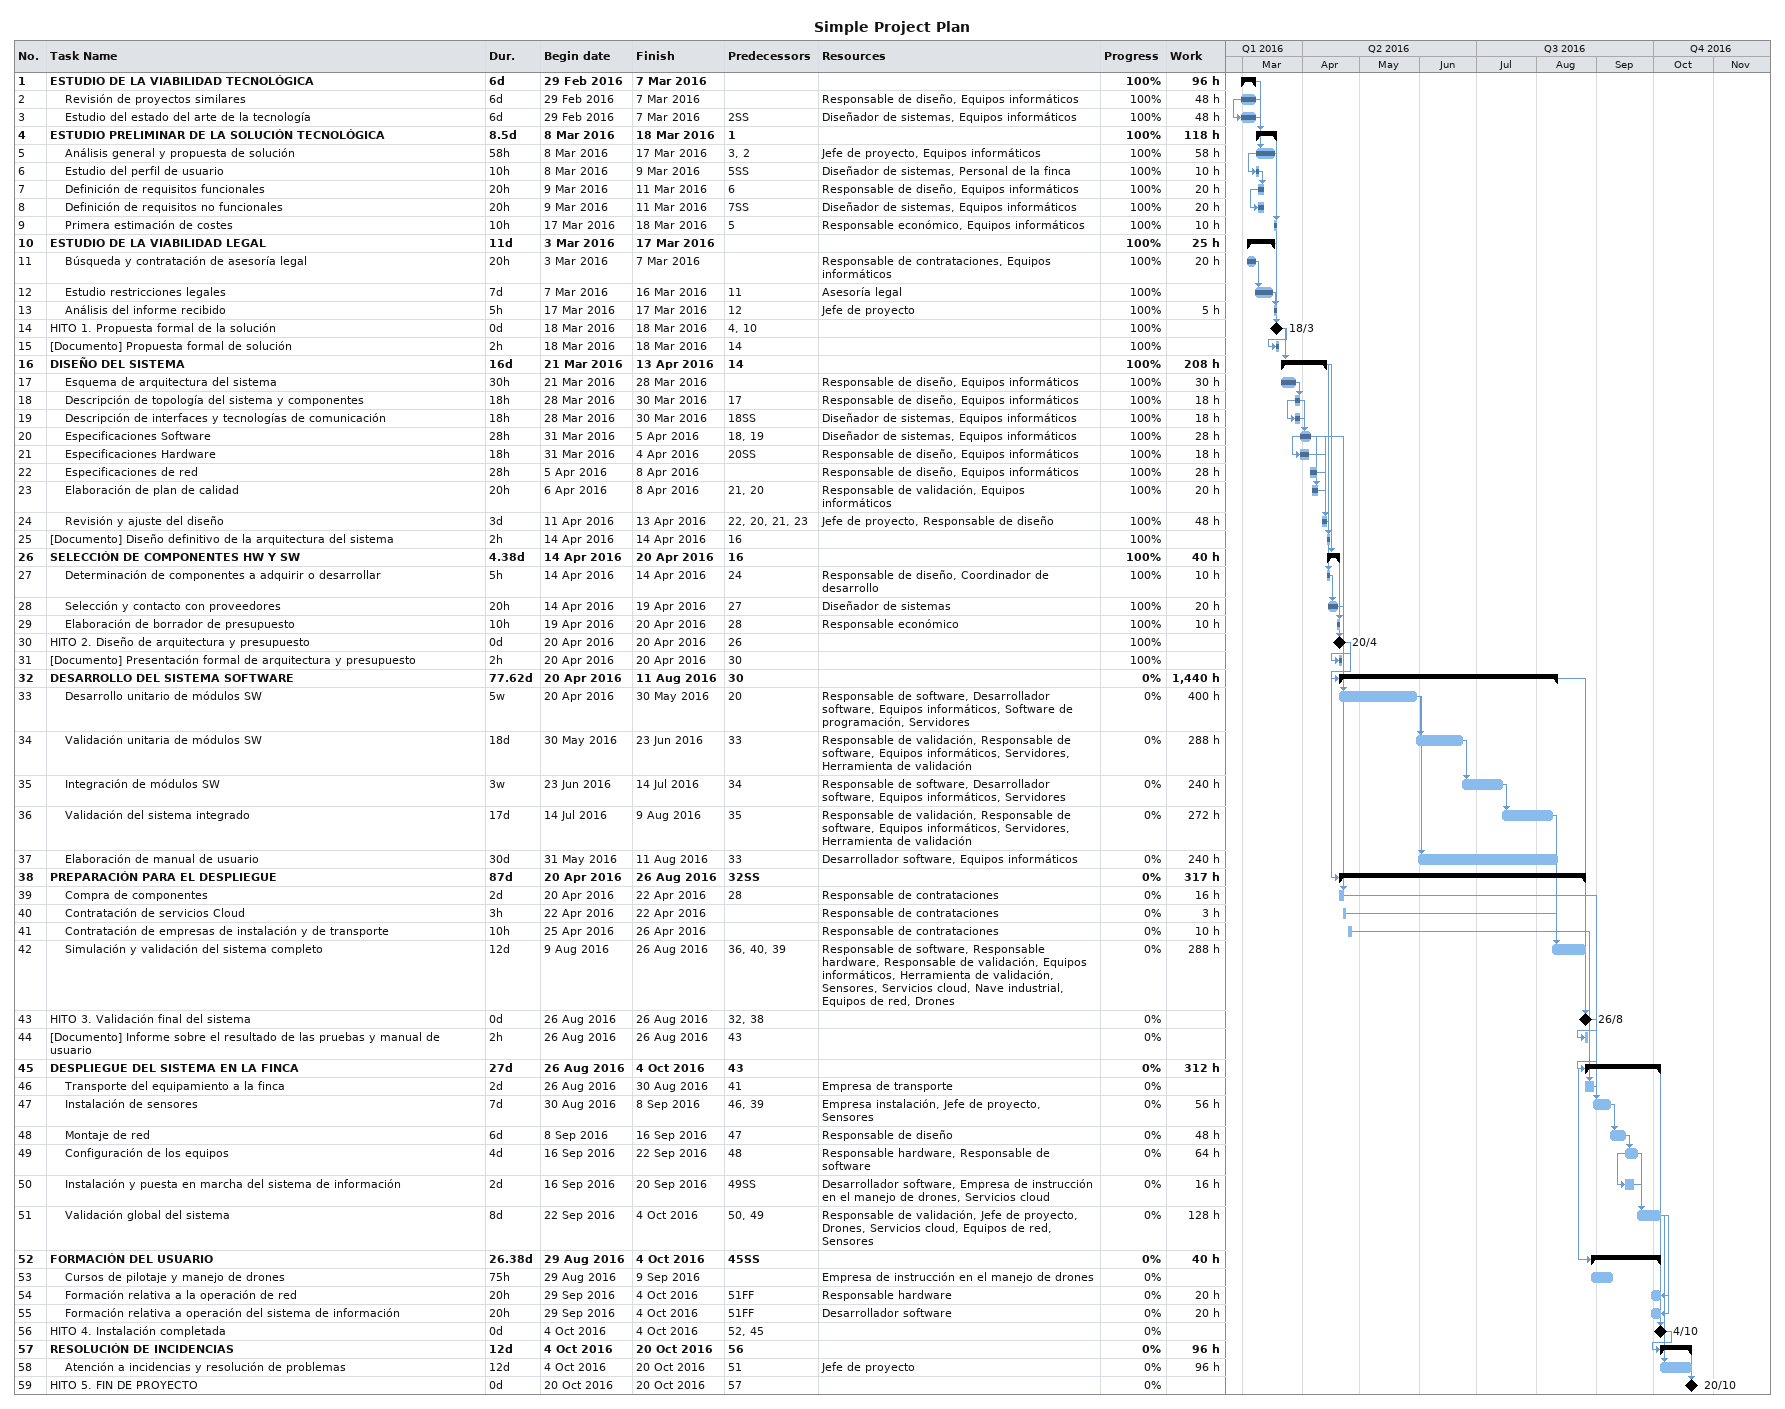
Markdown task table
Simple Project Plan

| ID | Level | Task | Duration | Start | Finish | Predecessors | Resources | % complete | Work (h) |
|---|---|---|---|---|---|---|---|---|---|
| 1 | 1 | **ESTUDIO DE LA VIABILIDAD TECNOLÓGICA** | 6d | 2016-02-29 | 2016-03-07 |  |  | 100 | 96 |
| 2 | 2 | Revisión de proyectos similares | 6d | 2016-02-29 | 2016-03-07 |  | Responsable de diseño, Equipos informáticos | 100 | 48 |
| 3 | 2 | Estudio del estado del arte de la tecnología | 6d | 2016-02-29 | 2016-03-07 | 2SS | Diseñador de sistemas, Equipos informáticos | 100 | 48 |
| 4 | 1 | **ESTUDIO PRELIMINAR DE LA SOLUCIÓN TECNOLÓGICA** | 8.5d | 2016-03-08 | 2016-03-18 | 1 |  | 100 | 118 |
| 5 | 2 | Análisis general y propuesta de solución | 58h | 2016-03-08 | 2016-03-17 | 3, 2 | Jefe de proyecto, Equipos informáticos | 100 | 58 |
| 6 | 2 | Estudio del perfil de usuario | 10h | 2016-03-08 | 2016-03-09 | 5SS | Diseñador de sistemas, Personal de la finca | 100 | 10 |
| 7 | 2 | Definición de requisitos funcionales | 20h | 2016-03-09 | 2016-03-11 | 6 | Responsable de diseño, Equipos informáticos | 100 | 20 |
| 8 | 2 | Definición de requisitos no funcionales | 20h | 2016-03-09 | 2016-03-11 | 7SS | Diseñador de sistemas, Equipos informáticos | 100 | 20 |
| 9 | 2 | Primera estimación de costes | 10h | 2016-03-17 | 2016-03-18 | 5 | Responsable económico, Equipos informáticos | 100 | 10 |
| 10 | 1 | **ESTUDIO DE LA VIABILIDAD LEGAL** | 11d | 2016-03-03 | 2016-03-17 |  |  | 100 | 25 |
| 11 | 2 | Búsqueda y contratación de asesoría legal | 20h | 2016-03-03 | 2016-03-07 |  | Responsable de contrataciones, Equipos informáticos | 100 | 20 |
| 12 | 2 | Estudio restricciones legales | 7d | 2016-03-07 | 2016-03-16 | 11 | Asesoría legal | 100 |  |
| 13 | 2 | Análisis del informe recibido | 5h | 2016-03-17 | 2016-03-17 | 12 | Jefe de proyecto | 100 | 5 |
| 14 | 1 | HITO 1. Propuesta formal de la solución | 0d | 2016-03-18 | 2016-03-18 | 4, 10 |  | 100 |  |
| 15 | 1 | [Documento] Propuesta formal de solución | 2h | 2016-03-18 | 2016-03-18 | 14 |  | 100 |  |
| 16 | 1 | **DISEÑO DEL SISTEMA** | 16d | 2016-03-21 | 2016-04-13 | 14 |  | 100 | 208 |
| 17 | 2 | Esquema de arquitectura del sistema | 30h | 2016-03-21 | 2016-03-28 |  | Responsable de diseño, Equipos informáticos | 100 | 30 |
| 18 | 2 | Descripción de topología del sistema y componentes | 18h | 2016-03-28 | 2016-03-30 | 17 | Responsable de diseño, Equipos informáticos | 100 | 18 |
| 19 | 2 | Descripción de interfaces y tecnologías de comunicación | 18h | 2016-03-28 | 2016-03-30 | 18SS | Diseñador de sistemas, Equipos informáticos | 100 | 18 |
| 20 | 2 | Especificaciones Software | 28h | 2016-03-31 | 2016-04-05 | 18, 19 | Diseñador de sistemas, Equipos informáticos | 100 | 28 |
| 21 | 2 | Especificaciones Hardware | 18h | 2016-03-31 | 2016-04-04 | 20SS | Responsable de diseño, Equipos informáticos | 100 | 18 |
| 22 | 2 | Especificaciones de red | 28h | 2016-04-05 | 2016-04-08 |  | Responsable de diseño, Equipos informáticos | 100 | 28 |
| 23 | 2 | Elaboración de plan de calidad | 20h | 2016-04-06 | 2016-04-08 | 21, 20 | Responsable de validación, Equipos informáticos | 100 | 20 |
| 24 | 2 | Revisión y ajuste del diseño | 3d | 2016-04-11 | 2016-04-13 | 22, 20, 21, 23 | Jefe de proyecto, Responsable de diseño | 100 | 48 |
| 25 | 1 | [Documento] Diseño definitivo de la arquitectura del sistema | 2h | 2016-04-14 | 2016-04-14 | 16 |  | 100 |  |
| 26 | 1 | **SELECCIÓN DE COMPONENTES HW Y SW** | 4.38d | 2016-04-14 | 2016-04-20 | 16 |  | 100 | 40 |
| 27 | 2 | Determinación de componentes a adquirir o desarrollar | 5h | 2016-04-14 | 2016-04-14 | 24 | Responsable de diseño, Coordinador de desarrollo | 100 | 10 |
| 28 | 2 | Selección y contacto con proveedores | 20h | 2016-04-14 | 2016-04-19 | 27 | Diseñador de sistemas | 100 | 20 |
| 29 | 2 | Elaboración de borrador de presupuesto | 10h | 2016-04-19 | 2016-04-20 | 28 | Responsable económico | 100 | 10 |
| 30 | 1 | HITO 2. Diseño de arquitectura y presupuesto | 0d | 2016-04-20 | 2016-04-20 | 26 |  | 100 |  |
| 31 | 1 | [Documento] Presentación formal de arquitectura y presupuesto | 2h | 2016-04-20 | 2016-04-20 | 30 |  | 100 |  |
| 32 | 1 | **DESARROLLO DEL SISTEMA SOFTWARE** | 77.62d | 2016-04-20 | 2016-08-11 | 30 |  | 0 | 1440 |
| 33 | 2 | Desarrollo unitario de módulos SW | 5w | 2016-04-20 | 2016-05-30 | 20 | Responsable de software, Desarrollador software, Equipos informáticos, Software de programación, Servidores | 0 | 400 |
| 34 | 2 | Validación unitaria de módulos SW | 18d | 2016-05-30 | 2016-06-23 | 33 | Responsable de validación, Responsable de software, Equipos informáticos, Servidores, Herramienta de validación | 0 | 288 |
| 35 | 2 | Integración de módulos SW | 3w | 2016-06-23 | 2016-07-14 | 34 | Responsable de software, Desarrollador software, Equipos informáticos, Servidores | 0 | 240 |
| 36 | 2 | Validación del sistema integrado | 17d | 2016-07-14 | 2016-08-09 | 35 | Responsable de validación, Responsable de software, Equipos informáticos, Servidores, Herramienta de validación | 0 | 272 |
| 37 | 2 | Elaboración de manual de usuario | 30d | 2016-05-31 | 2016-08-11 | 33 | Desarrollador software, Equipos informáticos | 0 | 240 |
| 38 | 1 | **PREPARACIÓN PARA EL DESPLIEGUE** | 87d | 2016-04-20 | 2016-08-26 | 32SS |  | 0 | 317 |
| 39 | 2 | Compra de componentes | 2d | 2016-04-20 | 2016-04-22 | 28 | Responsable de contrataciones | 0 | 16 |
| 40 | 2 | Contratación de servicios Cloud | 3h | 2016-04-22 | 2016-04-22 |  | Responsable de contrataciones | 0 | 3 |
| 41 | 2 | Contratación de empresas de instalación y de transporte | 10h | 2016-04-25 | 2016-04-26 |  | Responsable de contrataciones | 0 | 10 |
| 42 | 2 | Simulación y validación del sistema completo | 12d | 2016-08-09 | 2016-08-26 | 36, 40, 39 | Responsable de software, Responsable hardware, Responsable de validación, Equipos informáticos, Herramienta de validación, Sensores, Servicios cloud, Nave industrial, Equipos de red, Drones | 0 | 288 |
| 43 | 1 | HITO 3. Validación final del sistema | 0d | 2016-08-26 | 2016-08-26 | 32, 38 |  | 0 |  |
| 44 | 1 | [Documento] Informe sobre el resultado de las pruebas y manual de usuario | 2h | 2016-08-26 | 2016-08-26 | 43 |  | 0 |  |
| 45 | 1 | **DESPLIEGUE DEL SISTEMA EN LA FINCA** | 27d | 2016-08-26 | 2016-10-04 | 43 |  | 0 | 312 |
| 46 | 2 | Transporte del equipamiento a la finca | 2d | 2016-08-26 | 2016-08-30 | 41 | Empresa de transporte | 0 |  |
| 47 | 2 | Instalación de sensores | 7d | 2016-08-30 | 2016-09-08 | 46, 39 | Empresa instalación, Jefe de proyecto, Sensores | 0 | 56 |
| 48 | 2 | Montaje de red | 6d | 2016-09-08 | 2016-09-16 | 47 | Responsable de diseño | 0 | 48 |
| 49 | 2 | Configuración de los equipos | 4d | 2016-09-16 | 2016-09-22 | 48 | Responsable hardware, Responsable de software | 0 | 64 |
| 50 | 2 | Instalación y puesta en marcha del sistema de información | 2d | 2016-09-16 | 2016-09-20 | 49SS | Desarrollador software, Empresa de instrucción en el manejo de drones, Servicios cloud | 0 | 16 |
| 51 | 2 | Validación global del sistema | 8d | 2016-09-22 | 2016-10-04 | 50, 49 | Responsable de validación, Jefe de proyecto, Drones, Servicios cloud, Equipos de red, Sensores | 0 | 128 |
| 52 | 1 | **FORMACIÓN DEL USUARIO** | 26.38d | 2016-08-29 | 2016-10-04 | 45SS |  | 0 | 40 |
| 53 | 2 | Cursos de pilotaje y manejo de drones | 75h | 2016-08-29 | 2016-09-09 |  | Empresa de instrucción en el manejo de drones | 0 |  |
| 54 | 2 | Formación relativa a la operación de red | 20h | 2016-09-29 | 2016-10-04 | 51FF | Responsable hardware | 0 | 20 |
| 55 | 2 | Formación relativa a operación del sistema de información | 20h | 2016-09-29 | 2016-10-04 | 51FF | Desarrollador software | 0 | 20 |
| 56 | 1 | HITO 4. Instalación completada | 0d | 2016-10-04 | 2016-10-04 | 52, 45 |  | 0 |  |
| 57 | 1 | **RESOLUCIÓN DE INCIDENCIAS** | 12d | 2016-10-04 | 2016-10-20 | 56 |  | 0 | 96 |
| 58 | 2 | Atención a incidencias y resolución de problemas | 12d | 2016-10-04 | 2016-10-20 | 51 | Jefe de proyecto | 0 | 96 |
| 59 | 1 | HITO 5. FIN DE PROYECTO | 0d | 2016-10-20 | 2016-10-20 | 57 |  | 0 |  |
